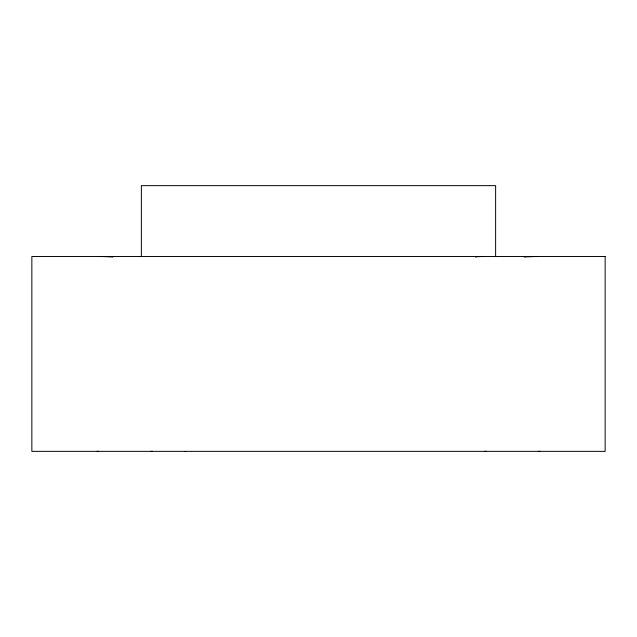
<?xml version="1.0" encoding="UTF-8"?>
<svg xmlns="http://www.w3.org/2000/svg" width="637" height="637" viewBox="0 0 637 637"><rect width="100%" height="100%" fill="white"/><g stroke="black" fill="none" stroke-linecap="round" stroke-linejoin="round"><path stroke-width="0.96" d="M185.144 451.354L185.646 451.354M495.626 256.504L495.626 185.646L141.374 185.646L141.374 256.504M152.577 451.33A38.523 3.822 5.7 0 1 150.818 451.322M524.227 257.022A38.523 3.822 -5.7 0 1 538.369 256.512M540.017 451.322A38.523 3.822 5.7 0 1 538.369 451.33M475.441 257.022A38.523 3.822 5.7 0 1 484.423 256.512M486.19 451.322A38.523 3.822 -5.7 0 1 484.423 451.33M98.639 256.512A38.523 3.822 5.7 0 1 112.773 257.022M98.639 451.33A38.523 3.822 -5.7 0 1 96.991 451.322M605.15 256.504L31.85 256.504L31.85 451.354L605.15 451.354L605.15 256.504"/></g></svg>
